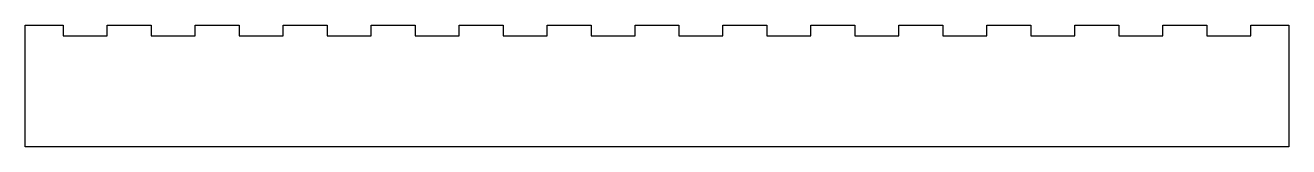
# Model space of a CAD drawing. Header units: millimetres. Extents: x 0 to 718, y -63 to 6.
import ezdxf

# ---------------------------------------------------------------- set-up
doc = ezdxf.new("R2010")
doc.units = ezdxf.units.MM
doc.layers.get('0').update_dxf_attribs({"linetype": 'CONTINUOUS'})

msp = doc.modelspace()

# ---------------------------------------------------------------- linework, layer by layer
msp.add_lwpolyline([(696.5, 6), (718, 6), (718, -63), (0, -63), (0, 6), (21.5, 6), (21.5, 0), (46.5, 0), (46.5, 6), (71.5, 6), (71.5, 0), (96.5, 0), (96.5, 6), (121.5, 6), (121.5, 0), (146.5, 0), (146.5, 6), (171.5, 6), (171.5, 0), (196.5, 0), (196.5, 6), (221.5, 6), (221.5, 0), (246.5, 0), (246.5, 6), (271.5, 6), (271.5, 0), (296.5, 0), (296.5, 6), (321.5, 6), (321.5, 0), (346.5, 0), (346.5, 6), (371.5, 6), (371.5, 0), (396.5, 0), (396.5, 6), (421.5, 6), (421.5, 0), (446.5, 0), (446.5, 6), (471.5, 6), (471.5, 0), (496.5, 0), (496.5, 6), (521.5, 6), (521.5, 0), (546.5, 0), (546.5, 6), (571.5, 6), (571.5, 0), (596.5, 0), (596.5, 6), (621.5, 6), (621.5, 0), (646.5, 0), (646.5, 6), (671.5, 6), (671.5, 0), (696.5, 0)], close=True)

doc.saveas('drawing.dxf')
